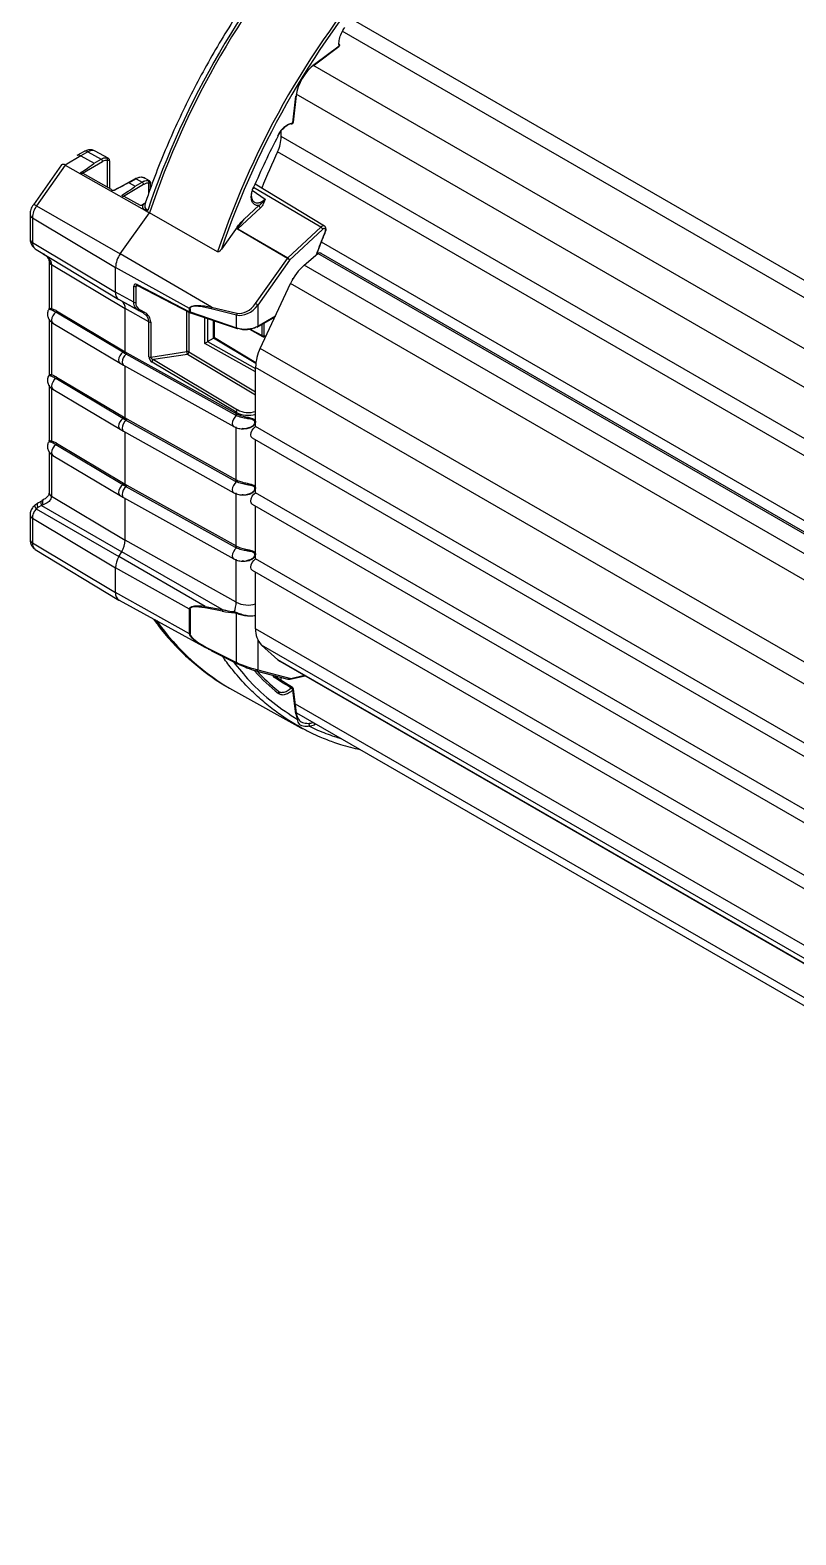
# Model space of a CAD drawing. Extents: x 7 to 135, y 1 to 99.
# Drawn here: x 79.38 to 85.05, y 11.7 to 22.84 of the extents above; entities that cross this region are included whole.
import ezdxf

# ---------------------------------------------------------------- set-up
doc = ezdxf.new("R2010")
doc.units = 0
doc.header["$MEASUREMENT"] = 0
doc.layers.add('OBJECT', color=7, linetype='CONTINUOUS')

msp = doc.modelspace()

# ---------------------------------------------------------------- linework, layer by layer
at = {"layer": 'OBJECT'}
for p, q in [((92.282, 16.842), (81.775, 22.908)), ((92.173, 16.777), (81.691, 22.828)), ((81.486, 22.578), (81.667, 22.713)), ((81.487, 22.584), (81.669, 22.719)), ((91.894, 16.56), (81.475, 22.575)), ((81.327, 22.149), (81.349, 22.345)), ((81.331, 22.153), (81.353, 22.35)), ((91.81, 16.323), (81.351, 22.361)), ((81.24, 22.047), (81.24, 22.094)), ((92.089, 15.784), (81.24, 22.047)), ((79.614, 21.837), (79.406, 21.542)), ((79.642, 21.835), (79.429, 21.533)), ((79.758, 21.904), (79.642, 21.835)), ((79.642, 21.835), (80.265, 21.483)), ((79.781, 21.936), (79.728, 21.906)), ((79.73, 21.907), (79.729, 21.906)), ((79.81, 21.934), (79.758, 21.904)), ((79.758, 21.904), (79.856, 21.849)), ((79.918, 21.861), (79.77, 21.773)), ((79.81, 21.934), (79.907, 21.88)), ((79.856, 21.849), (79.907, 21.88)), ((79.959, 21.887), (79.864, 21.939)), ((79.948, 21.89), (79.959, 21.887)), ((79.954, 21.673), (79.954, 21.87)), ((79.971, 21.664), (79.971, 21.868)), ((92.332, 15.516), (81.213, 21.935)), ((79.985, 21.656), (79.774, 21.773)), ((80.16, 21.735), (80.003, 21.648)), ((80.167, 21.735), (80.114, 21.705)), ((80.167, 21.735), (80.211, 21.71)), ((80.264, 21.719), (80.23, 21.738)), ((80.222, 21.692), (80.074, 21.604)), ((80.114, 21.705), (80.16, 21.68)), ((80.16, 21.68), (80.211, 21.71)), ((80.26, 21.629), (80.26, 21.702)), ((80.273, 21.665), (80.273, 21.706)), ((81.024, 21.649), (81.121, 21.584)), ((81.533, 21.376), (81.035, 21.67)), ((81.56, 21.384), (81.046, 21.695)), ((79.429, 21.533), (80.049, 21.178)), ((80.198, 21.537), (80.078, 21.604)), ((80.205, 21.537), (80.198, 21.537)), ((80.221, 21.547), (80.205, 21.537)), ((80.221, 21.547), (80.236, 21.558)), ((80.229, 21.505), (80.221, 21.509)), ((80.221, 21.509), (80.265, 21.483)), ((80.229, 21.505), (80.265, 21.483)), ((81.087, 21.52), (80.92, 21.365)), ((80.965, 21.435), (81.073, 21.536)), ((79.382, 21.47), (79.382, 21.287)), ((79.399, 21.446), (80.014, 21.078)), ((79.399, 21.446), (79.399, 21.263)), ((80.049, 21.178), (80.265, 21.483)), ((80.769, 21.194), (80.265, 21.483)), ((80.913, 21.377), (80.797, 21.213)), ((80.917, 21.361), (80.92, 21.365)), ((81.286, 21.145), (80.917, 21.361)), ((80.92, 21.365), (81.289, 21.148)), ((81.289, 21.148), (81.533, 21.376)), ((81.546, 21.36), (81.302, 21.132)), ((79.399, 21.263), (80.014, 20.895)), ((79.427, 21.211), (80.039, 20.84)), ((80.724, 20.785), (80.049, 21.178)), ((81.41, 21.095), (81.511, 21.181)), ((92.104, 15.066), (81.511, 21.181)), ((92.127, 15.068), (81.535, 21.182)), ((92.2, 15.11), (81.538, 21.265)), ((79.522, 21.124), (79.522, 20.774)), ((79.539, 21.1), (80.085, 20.773)), ((79.539, 21.1), (79.539, 20.775)), ((80.562, 20.773), (80.014, 21.078)), ((80.014, 20.895), (80.014, 21.078)), ((81.05, 20.81), (81.286, 21.145)), ((81.302, 21.132), (81.066, 20.798)), ((92.003, 14.98), (81.41, 21.095)), ((80.173, 20.952), (80.562, 20.75)), ((80.176, 20.945), (80.566, 20.743)), ((81.085, 20.479), (81.309, 20.959)), ((91.901, 14.844), (81.309, 20.959)), ((81.324, 20.988), (81.329, 20.997)), ((80.149, 20.82), (80.014, 20.895)), ((80.185, 20.76), (80.039, 20.84)), ((80.06, 20.828), (80.039, 20.84)), ((80.149, 20.82), (80.149, 20.941)), ((80.182, 20.942), (80.163, 20.938)), ((80.163, 20.938), (80.163, 20.818)), ((80.067, 20.45), (79.571, 20.746)), ((79.577, 20.757), (80.073, 20.461)), ((80.218, 20.741), (80.06, 20.828)), ((80.26, 20.676), (80.085, 20.773)), ((80.085, 20.454), (80.085, 20.773)), ((80.218, 20.741), (80.185, 20.76)), ((80.196, 20.765), (80.229, 20.746)), ((80.542, 20.455), (80.542, 20.755)), ((80.557, 20.748), (80.557, 20.453)), ((80.562, 20.75), (80.562, 20.773)), ((80.565, 20.772), (80.565, 20.749)), ((80.565, 20.749), (80.91, 20.632)), ((80.568, 20.742), (80.914, 20.625)), ((80.91, 20.726), (80.722, 20.772)), ((80.724, 20.785), (80.912, 20.74)), ((80.91, 20.632), (80.91, 20.726)), ((81.066, 20.798), (81.066, 20.644)), ((79.522, 20.696), (79.522, 20.285)), ((79.539, 20.676), (79.539, 20.285)), ((79.551, 20.666), (80.047, 20.37)), ((80.26, 20.416), (80.26, 20.676)), ((80.274, 20.674), (80.274, 20.414)), ((80.674, 20.516), (80.674, 20.706)), ((80.695, 20.699), (80.695, 20.528)), ((80.74, 20.555), (80.74, 20.684)), ((80.745, 20.557), (80.745, 20.682)), ((81.004, 20.621), (81.101, 20.567)), ((81.011, 20.622), (81.098, 20.574)), ((81.063, 20.637), (81.194, 20.713)), ((81.066, 20.644), (81.197, 20.72)), ((81.098, 20.574), (81.098, 20.658)), ((81.112, 20.666), (81.112, 20.571)), ((81.185, 20.694), (81.185, 20.708)), ((81.05, 20.306), (80.674, 20.516)), ((80.695, 20.529), (80.74, 20.554)), ((80.695, 20.529), (81.05, 20.331)), ((81.052, 20.368), (80.74, 20.554)), ((81.053, 20.373), (80.745, 20.557)), ((81.111, 20.565), (81.126, 20.567)), ((81.112, 20.571), (81.129, 20.574)), ((80.079, 20.442), (80.067, 20.45)), ((80.073, 20.461), (80.085, 20.454)), ((80.092, 20.435), (80.079, 20.442)), ((80.085, 20.454), (80.097, 20.447)), ((80.901, 19.984), (80.092, 20.435)), ((80.097, 20.447), (80.907, 19.996)), ((80.274, 20.414), (80.542, 20.455)), ((80.546, 20.434), (80.295, 20.396)), ((80.295, 20.396), (80.917, 20.025)), ((81.05, 20.133), (80.546, 20.434)), ((80.557, 20.453), (81.05, 20.158)), ((91.677, 14.365), (81.085, 20.479)), ((80.047, 20.37), (80.073, 20.355)), ((80.073, 20.355), (80.889, 19.9)), ((80.085, 19.964), (80.085, 20.348)), ((80.907, 20.006), (80.284, 20.378)), ((81.05, 19.9), (81.05, 20.338)), ((91.641, 14.225), (81.05, 20.338)), ((79.522, 20.206), (79.522, 19.795)), ((79.539, 20.187), (79.539, 19.795)), ((79.551, 20.176), (80.047, 19.88)), ((80.067, 19.96), (79.571, 20.256)), ((79.577, 20.267), (80.073, 19.971)), ((80.079, 19.952), (80.067, 19.96)), ((80.073, 19.971), (80.085, 19.964)), ((80.092, 19.945), (80.079, 19.952)), ((80.085, 19.964), (80.097, 19.957)), ((80.901, 19.494), (80.092, 19.945)), ((80.097, 19.957), (80.907, 19.506)), ((80.907, 19.981), (80.901, 19.984)), ((80.907, 19.996), (80.907, 20.006)), ((80.907, 19.996), (80.913, 19.992)), ((80.047, 19.88), (80.073, 19.865)), ((80.073, 19.865), (80.889, 19.41)), ((80.085, 19.474), (80.085, 19.858)), ((80.907, 19.506), (80.907, 19.899)), ((91.602, 13.808), (81.05, 19.9)), ((80.067, 19.47), (79.571, 19.766)), ((79.577, 19.777), (80.073, 19.481)), ((81.025, 19.816), (91.601, 13.711)), ((81.05, 19.41), (81.05, 19.801)), ((79.522, 19.716), (79.522, 19.408)), ((79.539, 19.697), (79.539, 19.384)), ((79.551, 19.686), (80.047, 19.39)), ((80.907, 19.506), (80.913, 19.503)), ((79.539, 19.384), (80.085, 19.058)), ((80.047, 19.39), (80.073, 19.375)), ((80.079, 19.462), (80.067, 19.47)), ((80.073, 19.481), (80.085, 19.474)), ((80.092, 19.455), (80.079, 19.462)), ((80.085, 19.474), (80.097, 19.467)), ((80.901, 19.004), (80.092, 19.455)), ((80.097, 19.467), (80.907, 19.016)), ((80.907, 19.491), (80.901, 19.494)), ((80.907, 19.016), (80.907, 19.409)), ((91.595, 13.323), (81.05, 19.41)), ((79.427, 19.291), (80.039, 18.938)), ((79.467, 19.317), (79.44, 19.301)), ((79.441, 19.335), (79.468, 19.351)), ((79.479, 19.321), (79.467, 19.317)), ((79.467, 19.317), (80.06, 18.974)), ((80.073, 19.375), (80.889, 18.92)), ((80.085, 19.058), (80.085, 19.368)), ((81.025, 19.326), (91.581, 13.232)), ((81.05, 18.92), (81.05, 19.311)), ((79.382, 19.246), (79.382, 19.063)), ((79.399, 19.222), (80.014, 18.854)), ((79.399, 19.222), (79.399, 19.039)), ((80.907, 18.6), (80.085, 19.058)), ((79.399, 19.039), (80.014, 18.671)), ((79.42, 18.991), (80.038, 18.616)), ((80.039, 18.938), (80.06, 18.974)), ((80.678, 18.569), (80.039, 18.938)), ((80.803, 18.545), (80.06, 18.974)), ((80.907, 19.001), (80.901, 19.004)), ((80.907, 19.016), (80.913, 19.013)), ((80.562, 18.549), (80.014, 18.854)), ((80.014, 18.671), (80.014, 18.854)), ((80.907, 18.6), (80.907, 18.919)), ((81.025, 18.836), (91.589, 12.738)), ((91.587, 12.837), (81.05, 18.92)), ((81.05, 18.403), (81.05, 18.821)), ((80.562, 18.365), (80.014, 18.671)), ((80.04, 18.616), (80.685, 18.261)), ((80.562, 18.365), (80.562, 18.549)), ((80.565, 18.548), (80.565, 18.364)), ((80.678, 18.569), (80.803, 18.545)), ((80.803, 18.534), (80.678, 18.557)), ((80.891, 18.53), (80.912, 18.523)), ((80.91, 18.516), (80.892, 18.521)), ((80.91, 18.153), (80.91, 18.516)), ((91.643, 12.288), (81.05, 18.403)), ((81.066, 18.32), (81.066, 18.1)), ((91.687, 12.167), (81.094, 18.282)), ((81.216, 18.174), (81.094, 18.282)), ((80.722, 18.247), (80.91, 18.153)), ((80.723, 18.241), (80.912, 18.147)), ((91.808, 12.059), (81.216, 18.174)), ((81.23, 18.163), (91.822, 12.049)), ((81.052, 18.092), (81.289, 18.03)), ((81.066, 18.1), (81.311, 18.036)), ((81.203, 18.052), (81.205, 18.042)), ((81.306, 18.031), (81.417, 18.055)), ((81.311, 18.036), (81.411, 18.059)), ((80.824, 17.982), (80.839, 17.973)), ((80.901, 17.938), (81.386, 17.671)), ((81.323, 17.968), (81.2, 18.045)), ((81.24, 18.02), (81.24, 18.043)), ((81.349, 17.773), (81.326, 17.949)), ((81.353, 17.781), (81.33, 17.957)), ((91.928, 11.735), (81.345, 17.844)), ((81.354, 17.78), (91.893, 11.695)), ((81.416, 17.656), (81.387, 17.671)), ((81.497, 17.697), (81.487, 17.693))]:
    msp.add_line(p, q, dxfattribs=at)
at = {"layer": 'OBJECT', "flags": 128}
for points in [[(80.209, 21.746), (80.21, 21.746), (80.212, 21.745)], [(80.003, 21.648), (80.004, 21.649), (80.005, 21.649)], [(81.033, 21.666), (81.035, 21.666), (81.036, 21.666), (81.036, 21.666), (81.037, 21.667), (81.036, 21.667), (81.035, 21.668), (81.035, 21.669)], [(81.565, 21.343), (81.567, 21.349), (81.568, 21.355), (81.567, 21.36), (81.564, 21.364), (81.561, 21.366), (81.556, 21.366), (81.551, 21.364), (81.546, 21.36)], [(81.565, 21.343), (81.567, 21.343), (81.568, 21.343), (81.568, 21.343), (81.568, 21.343)], [(81.508, 21.197), (81.51, 21.197), (81.511, 21.197), (81.512, 21.198), (81.512, 21.198)], [(79.571, 20.746), (79.559, 20.735), (79.55, 20.72), (79.543, 20.704), (79.541, 20.689), (79.543, 20.676), (79.55, 20.667), (79.551, 20.666)], [(80.067, 20.45), (80.055, 20.438), (80.045, 20.424), (80.039, 20.408), (80.037, 20.393), (80.039, 20.38), (80.045, 20.371), (80.047, 20.37)], [(80.092, 20.435), (80.08, 20.424), (80.071, 20.409), (80.065, 20.393), (80.063, 20.378), (80.065, 20.365), (80.071, 20.356), (80.073, 20.355)], [(79.571, 20.256), (79.559, 20.245), (79.55, 20.23), (79.543, 20.214), (79.541, 20.199), (79.543, 20.186), (79.55, 20.177), (79.551, 20.176)], [(80.067, 19.96), (80.055, 19.948), (80.045, 19.934), (80.039, 19.918), (80.037, 19.903), (80.039, 19.89), (80.045, 19.881), (80.047, 19.88)], [(80.092, 19.945), (80.08, 19.934), (80.071, 19.919), (80.065, 19.903), (80.063, 19.888), (80.065, 19.875), (80.071, 19.866), (80.073, 19.865)], [(80.907, 19.981), (80.896, 19.969), (80.887, 19.954), (80.88, 19.938), (80.878, 19.923), (80.88, 19.91), (80.887, 19.901), (80.889, 19.9)], [(81.025, 19.816), (81.025, 19.816), (81.018, 19.825), (81.015, 19.839), (81.018, 19.856), (81.025, 19.873), (81.037, 19.889), (81.05, 19.9)], [(79.571, 19.766), (79.559, 19.755), (79.55, 19.74), (79.543, 19.724), (79.541, 19.709), (79.543, 19.696), (79.55, 19.687), (79.551, 19.686)], [(80.067, 19.47), (80.055, 19.458), (80.045, 19.444), (80.039, 19.428), (80.037, 19.413), (80.039, 19.4), (80.045, 19.391), (80.047, 19.39)], [(80.092, 19.455), (80.08, 19.444), (80.071, 19.429), (80.065, 19.413), (80.063, 19.398), (80.065, 19.385), (80.071, 19.376), (80.073, 19.375)], [(80.907, 19.491), (80.896, 19.479), (80.887, 19.464), (80.88, 19.448), (80.878, 19.433), (80.88, 19.42), (80.887, 19.412), (80.889, 19.41)], [(81.025, 19.326), (81.025, 19.326), (81.018, 19.335), (81.015, 19.349), (81.018, 19.366), (81.025, 19.384), (81.037, 19.399), (81.05, 19.41)], [(79.427, 19.291), (79.423, 19.298), (79.42, 19.303), (79.418, 19.308), (79.417, 19.312), (79.417, 19.316), (79.418, 19.318), (79.419, 19.32), (79.421, 19.32)], [(79.44, 19.301), (79.438, 19.307), (79.437, 19.313), (79.436, 19.319), (79.436, 19.323), (79.436, 19.328), (79.437, 19.331), (79.439, 19.334), (79.441, 19.335)], [(79.467, 19.317), (79.465, 19.323), (79.464, 19.329), (79.463, 19.334), (79.463, 19.339), (79.463, 19.343), (79.464, 19.346), (79.466, 19.349), (79.468, 19.351)], [(79.479, 19.321), (79.477, 19.328), (79.476, 19.334), (79.475, 19.34), (79.475, 19.345), (79.476, 19.35), (79.477, 19.354), (79.479, 19.357), (79.482, 19.359)], [(80.907, 19.001), (80.896, 18.989), (80.887, 18.974), (80.88, 18.958), (80.878, 18.943), (80.88, 18.93), (80.887, 18.922), (80.889, 18.92)], [(81.025, 18.836), (81.025, 18.836), (81.018, 18.845), (81.015, 18.859), (81.018, 18.876), (81.025, 18.894), (81.037, 18.909), (81.05, 18.92)], [(80.722, 18.247), (80.722, 18.246), (80.722, 18.245), (80.722, 18.244), (80.722, 18.243), (80.723, 18.242), (80.723, 18.242), (80.723, 18.241)], [(80.91, 18.153), (80.91, 18.152), (80.91, 18.151), (80.91, 18.15), (80.91, 18.149), (80.911, 18.148), (80.911, 18.147), (80.912, 18.147)], [(80.912, 18.147), (80.912, 18.147), (80.912, 18.147)], [(81.045, 18.089), (81.047, 18.091), (81.048, 18.094)], [(81.052, 18.092), (81.052, 18.092), (81.05, 18.093)], [(81.2, 18.045), (81.2, 18.045), (81.198, 18.046), (81.196, 18.046), (81.194, 18.045), (81.191, 18.044), (81.189, 18.042)], [(81.323, 17.968), (81.323, 17.968), (81.321, 17.969), (81.319, 17.969), (81.317, 17.968), (81.315, 17.967), (81.312, 17.965)]]:
    msp.add_lwpolyline(points, dxfattribs=at)
at = {"layer": 'OBJECT'}
for centre, radius, start, end in [((86.251, 19.483), 6.329, 138.1546, 161.41), ((86.267, 19.474), 6.329, 138.3137, 161.491), ((86.752, 19.194), 6.308, 138.2802, 161.5198), ((86.751, 19.194), 6.287, 138.2916, 161.2734), ((81.665, 22.725), 0.00799, 10.3392, 61.69), ((81.664, 22.726), 0.00911, 302.2133, 3.4679), ((81.658, 22.725), 0.015, 0, 8.2009), ((81.658, 22.725), 0.015, 306.4859, 0), ((81.663, 22.717), 0.00605, 313.4328, 14.8227), ((81.712, 22.295), 0.366, 127.8659, 172.1342), ((81.481, 22.583), 0.00604, 313.4289, 14.834), ((81.348, 22.351), 0.00604, 285.1566, 346.5864), ((81.317, 22.149), 0.00898, 240.7501, 277.2708), ((81.316, 22.155), 0.015, 277.8081, 353.5124), ((81.316, 22.151), 0.011, 281.8352, 349.2836), ((81.325, 22.155), 0.00604, 285.1582, 346.5854), ((86.671, 19.234), 6.14, 152.6732, 156.6617), ((80.967, 22.054), 0.273, 334.0776, 358.5325), ((79.793, 21.909), 0.0297, 55.3949, 114.6399), ((79.842, 21.888), 0.0554, 66.7283, 125.5269), ((79.895, 21.86), 0.0226, 2.6689, 59.0492), ((79.939, 21.877), 0.0158, 334.6453, 55.3874), ((86.805, 19.335), 6.167, 155.0635, 157.7944), ((79.743, 21.769), 0.0239, 9.4115, 39.9197), ((80.162, 21.729), 0.00724, 54.3487, 113.6704), ((80.047, 21.6), 0.0239, 9.4151, 39.9134), ((80.199, 21.691), 0.0227, 2.6755, 59.0427), ((80.246, 21.709), 0.0158, 334.9107, 55.4149), ((79.556, 21.44), 0.157, 143.6503, 177.5999), ((79.406, 21.507), 0.0348, 48.0158, 90.0488), ((81.104, 21.549), 0.0331, 201.9708, 238.8258), ((79.411, 21.473), 0.0297, 185.3052, 244.6175), ((79.411, 21.29), 0.0297, 185.3582, 244.6141), ((87.247, 19.048), 6.128, 158.0099, 159.4755), ((81.552, 21.362), 0.0235, 68.7694, 142.8576), ((81.516, 21.348), 0.0331, 21.97, 58.8275), ((80.195, 21.071), 0.181, 143.6509, 177.5993), ((81.524, 21.162), 0.0231, 62.7802, 125.0156), ((79.552, 21.126), 0.0297, 185.1517, 244.63), ((81.306, 21.131), 0.0242, 133.4755, 144.7362), ((81.239, 21.064), 0.0934, 47.1281, 59.8667), ((81.272, 21.12), 0.0331, 21.97, 58.8275), ((81.678, 20.79), 0.406, 131.1643, 155.341), ((80.181, 20.951), 0.00771, 175.519, 237.3124), ((80.074, 20.889), 0.0604, 174.3807, 234.3011), ((80.159, 20.961), 0.0232, 243.349, 280.2712), ((79.526, 20.772), 0.0129, 322.0503, 13.2566), ((79.562, 20.758), 0.0154, 307.5145, 356.9809), ((80.025, 20.779), 0.0604, 354.3794, 54.3025), ((80.159, 20.841), 0.0232, 243.349, 280.2712), ((80.187, 20.77), 0.0105, 256.2726, 328.9649), ((80.22, 20.752), 0.0105, 256.2913, 328.9613), ((80.57, 20.787), 0.0166, 241.0518, 249.7877), ((80.57, 20.765), 0.0166, 241.0518, 249.7877), ((80.57, 20.75), 0.00771, 175.5341, 237.2896), ((80.572, 20.748), 0.00702, 172.3893, 238.6875), ((80.573, 20.756), 0.015, 242.6228, 251.3007), ((80.749, 20.775), 0.027, 156.622, 185.9226), ((80.937, 20.729), 0.027, 156.6076, 185.922), ((81.003, 20.73), 0.0934, 47.1281, 59.8667), ((80.27, 20.696), 0.0232, 243.3466, 280.2735), ((80.917, 20.631), 0.00702, 172.3934, 238.6995), ((80.915, 20.63), 0.00533, 257.8724, 319.5611), ((81.06, 20.644), 0.00731, 236.4227, 294.9777), ((81.059, 20.643), 0.0074, 305.0329, 6.2674), ((81.109, 20.594), 0.0232, 243.3243, 279.6955), ((81.105, 20.573), 0.00713, 172.418, 236.3669), ((81.109, 20.58), 0.015, 240.8612, 278.793), ((81.105, 20.57), 0.0076, 320.2348, 12.1223), ((80.057, 20.462), 0.0154, 307.4885, 357.0092), ((80.082, 20.447), 0.0159, 309.3917, 357.2174), ((80.27, 20.437), 0.0232, 243.3466, 280.2735), ((80.308, 20.376), 0.0242, 123.4053, 175.4299), ((80.546, 20.432), 0.0232, 63.3546, 100.2655), ((80.594, 20.454), 0.0524, 179.0797, 201.8747), ((80.532, 20.455), 0.0242, 303.3998, 355.4251), ((81.392, 20.33), 0.342, 153.9816, 178.5235), ((79.526, 20.282), 0.0129, 322.0504, 13.2565), ((79.562, 20.268), 0.0154, 307.5154, 356.9805), ((80.057, 19.972), 0.0154, 307.4894, 357.0087), ((80.082, 19.958), 0.0159, 309.3926, 357.2169), ((80.891, 19.996), 0.0159, 309.4205, 357.1886), ((80.931, 20.004), 0.0242, 123.417, 175.4183), ((80.896, 19.993), 0.0169, 313.0809, 358.2348), ((79.526, 19.792), 0.0129, 322.0505, 13.2564), ((79.562, 19.778), 0.0154, 307.5151, 356.9808), ((80.891, 19.506), 0.0159, 309.4214, 357.1881), ((80.896, 19.503), 0.0169, 313.0807, 358.2351), ((79.552, 19.411), 0.0297, 185.3582, 244.6141), ((80.057, 19.482), 0.0154, 307.4891, 357.009), ((80.082, 19.468), 0.0159, 309.3923, 357.2172), ((79.411, 19.249), 0.0297, 185.5654, 244.5928), ((79.411, 19.066), 0.0297, 185.3582, 244.6141), ((79.912, 19.064), 0.173, 328.856, 358.0436), ((79.449, 19.033), 0.0512, 173.4044, 234.3396), ((80.187, 18.848), 0.173, 148.8567, 178.0429), ((80.891, 19.017), 0.0159, 309.4211, 357.1884), ((80.896, 19.013), 0.0169, 313.0809, 358.2349), ((80.075, 18.665), 0.0613, 174.9702, 234.6683), ((80.57, 18.563), 0.0166, 241.0518, 249.7877), ((80.703, 18.561), 0.0256, 162.9664, 189.0351), ((80.828, 18.538), 0.0255, 162.9335, 189.047), ((80.721, 18.604), 0.186, 336.4371, 358.7524), ((80.915, 18.527), 0.0234, 173.7252, 194.8711), ((80.994, 18.774), 0.195, 243.3612, 286.7932), ((80.938, 18.514), 0.0278, 160.8604, 175.5416), ((81.808, 19.545), 1.85, 215.476, 228.3546), ((81.762, 19.483), 1.769, 215.164, 240.8659), ((81.209, 18.392), 0.159, 176.0047, 223.8708), ((80.57, 18.38), 0.0166, 241.0518, 249.7877), ((81.701, 19.429), 1.692, 228.4455, 238.7593), ((81.272, 18.236), 0.0843, 228.2817, 239.9773), ((82.313, 19.255), 1.723, 222.6055, 230.5903), ((81.054, 18.105), 0.0128, 259.732, 340.6987), ((82.305, 19.267), 1.714, 223.3391, 230.5947), ((81.304, 18.037), 0.00689, 286.142, 352.1719), ((81.295, 17.936), 0.0338, 22.8973, 58.6748), ((81.315, 17.955), 0.015, 7.4578, 57.7422), ((81.322, 17.957), 0.00876, 300.7527, 3.5158), ((81.345, 17.78), 0.00877, 300.7631, 3.5053), ((81.486, 17.789), 0.138, 186.7884, 204.8915), ((81.428, 17.83), 0.128, 276.1387, 291.177), ((81.432, 17.821), 0.139, 276.2313, 293.1285), ((81.467, 17.695), 0.0205, 354.9044, 24.9978)]:
    msp.add_arc(centre, radius, start, end, dxfattribs=at)
for centre, major_axis, ratio, start_param, end_param in [((79.657, 21.794), (-0.0415, 0.0449), 0.368876, 5.429635, 6.361602), ((79.15, 21.415), (0.706, 0.434), 0.012773, 5.751034, 6.290347), ((79.918, 21.782), (0.0472, 0.0847), 0.567218, 0.211436, 0.776585), ((79.383, 21.285), (0.731, 0.42), 0.01234, 0.007409, 0.546637), ((79.454, 21.246), (0.706, 0.434), 0.012773, 5.75114, 6.290347), ((80.222, 21.607), (0.0509, 0.0912), 0.567218, 0.217741, 0.776585), ((80.976, 21.43), (0.0567, 0.065), 0.141363, 1.61543, 2.666473), ((80.97, 21.436), (0.054, 0.0746), 0.268002, 2.651163, 2.665114), ((80.174, 20.927), (-0.0201, 0.0255), 0.579269, 5.37821, 6.918478), ((80.184, 20.933), (0.0204, -0.0075), 0.544374, 2.394348, 3.327924), ((80.274, 20.836), (0.108, 0.037), 0.70263, 2.90291, 3.695174), ((80.123, 20.648), (0.147, 0.051), 0.70263, 6.044503, 6.836767), ((80.901, 20.647), (0.336, -0.13), 0.179334, 2.201376, 3.210669), ((80.978, 20.851), (0.101, 0.107), 0.69309, 3.504724, 4.862067), ((80.972, 20.857), (0.084, 0.106), 0.668614, 3.44364, 4.800982), ((80.978, 20.692), (0.125, 0.003), 0.559288, 4.126002, 5.483345), ((80.978, 20.68), (0.11, 0.003), 0.556797, 4.124171, 5.481513), ((80.684, 20.522), (0.015, 0.0088), 0.007487, 3.940046, 5.493389), ((80.695, 20.516), (0.0075, 0.013), 0.577382, 0.785469, 0.802923), ((80.73, 20.548), (0.015, 0.0085), 0.007628, 0.004327, 0.781071), ((80.74, 20.542), (0.0075, 0.013), 0.577382, 0.768016, 0.785469), ((80.285, 20.402), (-0.0201, 0.0259), 0.568566, 0.631322, 2.171589), ((80.295, 20.408), (0.0203, -0.0084), 0.522599, 3.365455, 4.905722), ((80.994, 20.058), (0.125, -0.003), 0.594741, 3.960775, 5.200448), ((80.994, 20.07), (0.11, -0.003), 0.597073, 3.963156, 5.269811), ((79.47, 19.214), (0.016, 0.132), 0.703403, 0.484039, 0.714608), ((79.439, 19.231), (0.0417, 0.0739), 0.57008, 0.767154, 0.997724), ((79.465, 19.349), (0.192, 0.111), 0.00007, 4.724692, 4.798159), ((80.901, 18.422), (0.336, -0.13), 0.179334, 2.366578, 3.210669), ((80.419, 18.764), (0.576, -0.222), 0.179334, 5.508171, 5.741203), ((80.901, 18.239), (0.336, -0.13), 0.179334, 3.210669, 4.219961), ((80.978, 18.15), (0.125, -0.046), 0.174048, 4.204913, 5.562256), ((80.972, 18.136), (0.11, -0.046), 0.124356, 4.191948, 5.54929), ((81.301, 18.043), (0.0173, 0.0085), 0.556216, 3.513883, 5.067226)]:
    msp.add_ellipse(centre, major_axis=major_axis, ratio=ratio, start_param=start_param, end_param=end_param, dxfattribs=at)
for points, knots in [([(81.505, 23.721), (81.487, 23.702), (81.424, 23.631), (81.316, 23.504), (81.185, 23.338), (81.059, 23.167), (80.938, 22.989), (80.822, 22.808), (80.713, 22.622), (80.609, 22.432), (80.513, 22.24), (80.423, 22.045), (80.341, 21.849), (80.278, 21.683), (80.244, 21.583), (80.232, 21.548)], [0, 0, 0, 0, 0.0317307, 0.1157419, 0.1997423, 0.2837277, 0.3677018, 0.4516684, 0.5356313, 0.6195946, 0.7035613, 0.7875348, 0.8715194, 0.9555189, 1, 1, 1, 1]), ([(81.669, 22.719), (81.668, 22.722), (81.666, 22.737), (81.669, 22.768), (81.684, 22.813), (81.701, 22.84), (81.71, 22.854)], [0, 0, 0, 0, 0.080075, 0.381781, 0.683578, 1, 1, 1, 1]), ([(81.313, 22.141), (81.307, 22.14), (81.292, 22.137), (81.266, 22.121), (81.236, 22.093), (81.221, 22.068), (81.214, 22.055), (81.214, 22.055)], [0, 0, 0, 0, 0.164378, 0.438429, 0.712567, 0.999984, 1, 1, 1, 1]), ([(81.216, 22.052), (81.225, 22.067), (81.241, 22.095), (81.274, 22.126), (81.304, 22.144), (81.32, 22.148), (81.327, 22.149)], [0, 0, 0, 0, 0.287424, 0.561564, 0.835623, 1, 1, 1, 1]), ([(79.864, 21.938), (79.856, 21.942), (79.841, 21.95), (79.813, 21.949), (79.793, 21.943), (79.783, 21.937), (79.781, 21.936)], [0, 0, 0, 0, 0.282997, 0.598866, 0.912446, 1, 1, 1, 1]), ([(81.216, 22.052), (81.217, 22.052), (81.219, 22.051), (81.219, 22.052), (81.218, 22.053), (81.215, 22.054), (81.214, 22.055)], [0, 0, 0, 0, 0.249987, 0.499979, 0.74998, 1, 1, 1, 1]), ([(79.758, 21.904), (79.753, 21.906), (79.742, 21.911), (79.733, 21.908), (79.729, 21.906)], [0, 0, 0, 0, 0.500936, 1, 1, 1, 1]), ([(79.907, 21.88), (79.914, 21.883), (79.929, 21.891), (79.942, 21.89), (79.948, 21.89)], [0, 0, 0, 0, 0.480227, 1, 1, 1, 1]), ([(79.97, 21.868), (79.97, 21.869), (79.969, 21.871), (79.959, 21.871), (79.954, 21.87)], [0, 0, 0, 0, 0.511775, 1, 1, 1, 1]), ([(79.97, 21.868), (79.97, 21.869), (79.971, 21.874), (79.966, 21.883), (79.961, 21.886), (79.958, 21.887)], [0, 0, 0, 0, 0.157645, 0.640133, 1, 1, 1, 1]), ([(79.774, 21.773), (79.773, 21.773), (79.77, 21.773), (79.766, 21.773), (79.762, 21.774), (79.76, 21.776), (79.758, 21.778), (79.758, 21.781), (79.759, 21.783), (79.76, 21.784), (79.761, 21.785)], [0, 0, 0, 0, 0.127104, 0.254165, 0.381205, 0.508229, 0.635177, 0.762152, 0.889216, 1, 1, 1, 1]), ([(79.774, 21.773), (79.773, 21.773), (79.772, 21.773), (79.769, 21.773), (79.766, 21.773), (79.765, 21.774), (79.763, 21.774), (79.763, 21.774), (79.763, 21.774)], [0, 0, 0, 0, 0.178359, 0.358044, 0.543649, 0.700855, 0.847253, 1, 1, 1, 1]), ([(80.212, 21.745), (80.206, 21.746), (80.192, 21.746), (80.176, 21.739), (80.167, 21.735)], [0, 0, 0, 0, 0.4536274, 1, 1, 1, 1]), ([(80.233, 21.736), (80.233, 21.736), (80.228, 21.74), (80.22, 21.744), (80.212, 21.745), (80.209, 21.746)], [0, 0, 0, 0, 0.007591, 0.672654, 1, 1, 1, 1]), ([(80.23, 21.738), (80.228, 21.739), (80.221, 21.743), (80.216, 21.744), (80.212, 21.745)], [0, 0, 0, 0, 0.393214, 1, 1, 1, 1]), ([(80.005, 21.649), (80.004, 21.648), (80.002, 21.647), (79.998, 21.647), (79.993, 21.647), (79.99, 21.648), (79.987, 21.649), (79.985, 21.652), (79.984, 21.654), (79.985, 21.655), (79.985, 21.656)], [0, 0, 0, 0, 0.127205, 0.254389, 0.381573, 0.508646, 0.635618, 0.762539, 0.889522, 1, 1, 1, 1]), ([(79.996, 21.647), (79.996, 21.647), (79.995, 21.647), (79.993, 21.647), (79.991, 21.648), (79.99, 21.648), (79.99, 21.648), (79.99, 21.648)], [0, 0, 0, 0, 0.100794, 0.36133, 0.581864, 0.787471, 1, 1, 1, 1]), ([(80.003, 21.648), (80.003, 21.648), (80.002, 21.648), (80, 21.647), (79.998, 21.647), (79.997, 21.647), (79.996, 21.647)], [0, 0, 0, 0, 0.2746497, 0.5331828, 0.8158971, 1, 1, 1, 1]), ([(80.078, 21.604), (80.077, 21.604), (80.074, 21.603), (80.07, 21.604), (80.067, 21.605), (80.064, 21.607), (80.062, 21.609), (80.062, 21.611), (80.063, 21.613), (80.065, 21.615), (80.065, 21.615)], [0, 0, 0, 0, 0.127098, 0.254207, 0.381227, 0.508229, 0.635163, 0.762171, 0.88923, 1, 1, 1, 1]), ([(80.211, 21.71), (80.218, 21.714), (80.233, 21.722), (80.247, 21.722), (80.255, 21.722)], [0, 0, 0, 0, 0.454597, 1, 1, 1, 1]), ([(80.255, 21.722), (80.258, 21.721), (80.263, 21.72), (80.264, 21.72), (80.264, 21.719)], [0, 0, 0, 0, 0.657924, 1, 1, 1, 1]), ([(80.273, 21.706), (80.272, 21.705), (80.271, 21.703), (80.264, 21.702), (80.26, 21.702)], [0, 0, 0, 0, 0.462876, 1, 1, 1, 1]), ([(80.273, 21.706), (80.273, 21.707), (80.273, 21.709), (80.271, 21.713), (80.269, 21.716), (80.267, 21.718), (80.265, 21.719), (80.264, 21.719), (80.264, 21.72)], [0, 0, 0, 0, 0.172807, 0.409555, 0.613849, 0.794907, 0.95945, 1, 1, 1, 1]), ([(81.073, 21.536), (81.068, 21.536), (81.054, 21.536), (81.035, 21.547), (81.021, 21.57), (81.017, 21.603), (81.022, 21.637), (81.03, 21.658), (81.033, 21.666)], [0, 0, 0, 0, 0.114506, 0.306013, 0.497359, 0.688704, 0.880204, 1, 1, 1, 1]), ([(81.032, 21.67), (81.029, 21.663), (81.022, 21.645), (81.017, 21.615), (81.021, 21.586), (81.033, 21.565), (81.053, 21.555), (81.077, 21.556), (81.101, 21.567), (81.115, 21.579), (81.121, 21.584)], [0, 0, 0, 0, 0.085883, 0.223162, 0.360311, 0.497451, 0.634704, 0.772145, 0.909763, 1, 1, 1, 1]), ([(79.406, 21.542), (79.402, 21.536), (79.391, 21.52), (79.383, 21.495), (79.382, 21.477), (79.382, 21.47)], [0, 0, 0, 0, 0.272913, 0.756691, 1, 1, 1, 1]), ([(80.078, 21.604), (80.077, 21.604), (80.076, 21.604), (80.073, 21.603), (80.07, 21.604), (80.069, 21.604), (80.067, 21.605), (80.067, 21.605), (80.067, 21.605)], [0, 0, 0, 0, 0.178312, 0.358115, 0.543607, 0.700822, 0.847214, 1, 1, 1, 1]), ([(80.221, 21.509), (80.219, 21.513), (80.213, 21.526), (80.218, 21.539), (80.221, 21.547)], [0, 0, 0, 0, 0.3655701, 1, 1, 1, 1]), ([(80.253, 21.501), (80.253, 21.501), (80.245, 21.501), (80.237, 21.503), (80.229, 21.505)], [0, 0, 0, 0, 0.012026, 1, 1, 1, 1]), ([(80.233, 21.548), (80.231, 21.542), (80.228, 21.531), (80.235, 21.515), (80.244, 21.506), (80.251, 21.501), (80.252, 21.501), (80.253, 21.501)], [0, 0, 0, 0, 0.317429, 0.641799, 0.958437, 0.963989, 1, 1, 1, 1]), ([(81.073, 21.536), (81.079, 21.54), (81.092, 21.548), (81.105, 21.563), (81.115, 21.576), (81.12, 21.582), (81.121, 21.584), (81.121, 21.584), (81.121, 21.584)], [0, 0, 0, 0, 0.300871, 0.670718, 0.920601, 0.988017, 0.994988, 1, 1, 1, 1]), ([(81.121, 21.584), (81.121, 21.584), (81.121, 21.582), (81.118, 21.576), (81.113, 21.561), (81.105, 21.541), (81.093, 21.527), (81.087, 21.52)], [0, 0, 0, 0, 0.00448, 0.073973, 0.309064, 0.673439, 1, 1, 1, 1]), ([(80.913, 21.377), (80.917, 21.382), (80.933, 21.402), (80.951, 21.42), (80.965, 21.435), (80.965, 21.435)], [0, 0, 0, 0, 0.222283, 0.991881, 1, 1, 1, 1]), ([(79.383, 21.287), (79.383, 21.283), (79.382, 21.268), (79.392, 21.245), (79.408, 21.223), (79.422, 21.215), (79.427, 21.212)], [0, 0, 0, 0, 0.136614, 0.479875, 0.79527, 1, 1, 1, 1]), ([(80.917, 21.361), (80.916, 21.361), (80.915, 21.362), (80.914, 21.365), (80.912, 21.369), (80.913, 21.374), (80.913, 21.376)], [0, 0, 0, 0, 0.134621, 0.268862, 0.529225, 1, 1, 1, 1]), ([(80.913, 21.376), (80.915, 21.376), (80.917, 21.376), (80.92, 21.376), (80.922, 21.376)], [0, 0, 0, 0, 0.499941, 1, 1, 1, 1]), ([(80.922, 21.376), (80.921, 21.374), (80.92, 21.371), (80.919, 21.368), (80.919, 21.366), (80.919, 21.365), (80.92, 21.365), (80.92, 21.365)], [0, 0, 0, 0, 0.398773, 0.696287, 0.853681, 0.93006, 1, 1, 1, 1]), ([(81.512, 21.198), (81.525, 21.232), (81.543, 21.281), (81.563, 21.33), (81.568, 21.343)], [0, 0, 0, 0, 0.712022, 1, 1, 1, 1]), ([(81.568, 21.343), (81.57, 21.347), (81.572, 21.355), (81.572, 21.367), (81.568, 21.376), (81.563, 21.382), (81.56, 21.383), (81.56, 21.384)], [0, 0, 0, 0, 0.23855, 0.527544, 0.763771, 0.977792, 1, 1, 1, 1]), ([(79.399, 21.263), (79.399, 21.256), (79.401, 21.241), (79.411, 21.223), (79.421, 21.215), (79.427, 21.211)], [0, 0, 0, 0, 0.332128, 0.672453, 1, 1, 1, 1]), ([(79.478, 21.18), (79.481, 21.179), (79.492, 21.171), (79.508, 21.156), (79.521, 21.136), (79.521, 21.128), (79.522, 21.124)], [0, 0, 0, 0, 0.09367, 0.419508, 0.735531, 1, 1, 1, 1]), ([(79.479, 21.18), (79.492, 21.17), (79.515, 21.154), (79.536, 21.124), (79.538, 21.107), (79.539, 21.1)], [0, 0, 0, 0, 0.438184, 0.768764, 1, 1, 1, 1]), ([(80.797, 21.213), (80.793, 21.207), (80.788, 21.201), (80.78, 21.195), (80.775, 21.193), (80.772, 21.193), (80.77, 21.193), (80.769, 21.194), (80.769, 21.194)], [0, 0, 0, 0, 0.539136, 0.681542, 0.824744, 0.906879, 0.989809, 1, 1, 1, 1]), ([(81.503, 21.174), (81.503, 21.176), (81.503, 21.183), (81.506, 21.191), (81.508, 21.197)], [0, 0, 0, 0, 0.261298, 1, 1, 1, 1]), ([(81.507, 21.177), (81.507, 21.181), (81.508, 21.188), (81.511, 21.195), (81.513, 21.199)], [0, 0, 0, 0, 0.548285, 1, 1, 1, 1]), ([(80.172, 20.946), (80.172, 20.946), (80.172, 20.946), (80.173, 20.946), (80.176, 20.945), (80.176, 20.945)], [0, 0, 0, 0, 0.136542, 0.66894, 1, 1, 1, 1]), ([(79.521, 20.769), (79.52, 20.767), (79.513, 20.758), (79.509, 20.735), (79.513, 20.707), (79.528, 20.683), (79.543, 20.672), (79.551, 20.666)], [0, 0, 0, 0, 0.069035, 0.297729, 0.540052, 0.759852, 1, 1, 1, 1]), ([(79.536, 20.764), (79.532, 20.765), (79.524, 20.768), (79.52, 20.77), (79.521, 20.77), (79.521, 20.769)], [0, 0, 0, 0, 0.398033, 0.772005, 1, 1, 1, 1]), ([(79.522, 20.774), (79.522, 20.775), (79.522, 20.777), (79.526, 20.776), (79.535, 20.775), (79.539, 20.775)], [0, 0, 0, 0, 0.17447, 0.579379, 1, 1, 1, 1]), ([(79.571, 20.746), (79.567, 20.748), (79.555, 20.756), (79.544, 20.761), (79.536, 20.764)], [0, 0, 0, 0, 0.318593, 1, 1, 1, 1]), ([(79.539, 20.775), (79.548, 20.772), (79.56, 20.767), (79.573, 20.76), (79.577, 20.757)], [0, 0, 0, 0, 0.6904, 1, 1, 1, 1]), ([(80.185, 20.76), (80.178, 20.765), (80.163, 20.775), (80.151, 20.796), (80.149, 20.813), (80.149, 20.82)], [0, 0, 0, 0, 0.324412, 0.721532, 1, 1, 1, 1]), ([(80.26, 20.676), (80.259, 20.684), (80.257, 20.702), (80.242, 20.725), (80.225, 20.736), (80.218, 20.741)], [0, 0, 0, 0, 0.301734, 0.677551, 1, 1, 1, 1]), ([(80.562, 20.773), (80.562, 20.775), (80.563, 20.78), (80.568, 20.787), (80.586, 20.796), (80.639, 20.8), (80.689, 20.791), (80.724, 20.785)], [0, 0, 0, 0, 0.0352029, 0.0850987, 0.1703558, 0.4232658, 1, 1, 1, 1]), ([(80.085, 20.454), (80.085, 20.453), (80.085, 20.451), (80.083, 20.448), (80.082, 20.445), (80.08, 20.443), (80.079, 20.442), (80.079, 20.442)], [0, 0, 0, 0, 0.240728, 0.481455, 0.722207, 0.952199, 1, 1, 1, 1]), ([(79.521, 20.28), (79.52, 20.277), (79.513, 20.268), (79.509, 20.245), (79.513, 20.217), (79.528, 20.193), (79.543, 20.182), (79.551, 20.176)], [0, 0, 0, 0, 0.069035, 0.297729, 0.540053, 0.759852, 1, 1, 1, 1]), ([(79.536, 20.274), (79.532, 20.275), (79.524, 20.278), (79.52, 20.281), (79.521, 20.28), (79.521, 20.279)], [0, 0, 0, 0, 0.398034, 0.772005, 1, 1, 1, 1]), ([(79.522, 20.285), (79.522, 20.285), (79.522, 20.287), (79.526, 20.286), (79.535, 20.285), (79.539, 20.285)], [0, 0, 0, 0, 0.17447, 0.579379, 1, 1, 1, 1]), ([(79.539, 20.285), (79.548, 20.282), (79.56, 20.277), (79.573, 20.27), (79.577, 20.267)], [0, 0, 0, 0, 0.6904, 1, 1, 1, 1]), ([(79.571, 20.256), (79.567, 20.258), (79.555, 20.266), (79.544, 20.271), (79.536, 20.274)], [0, 0, 0, 0, 0.318593, 1, 1, 1, 1]), ([(80.085, 19.964), (80.085, 19.963), (80.085, 19.961), (80.083, 19.958), (80.082, 19.955), (80.08, 19.953), (80.079, 19.952), (80.079, 19.952)], [0, 0, 0, 0, 0.240732, 0.481453, 0.722207, 0.952198, 1, 1, 1, 1]), ([(80.988, 19.889), (80.989, 19.889), (81.001, 19.89), (81.018, 19.897), (81.035, 19.91), (81.043, 19.921), (81.046, 19.929), (81.045, 19.934), (81.044, 19.939), (81.041, 19.944), (81.032, 19.95), (81.013, 19.956), (80.983, 19.96), (80.943, 19.966), (80.92, 19.976), (80.907, 19.981)], [0, 0, 0, 0, 0.015696, 0.138932, 0.221114, 0.272145, 0.306183, 0.337635, 0.345318, 0.384524, 0.437941, 0.522307, 0.651211, 0.822826, 1, 1, 1, 1]), ([(80.913, 19.992), (80.924, 19.988), (80.947, 19.979), (80.986, 19.971), (81.016, 19.964), (81.035, 19.957), (81.045, 19.949), (81.049, 19.94), (81.05, 19.931), (81.046, 19.921), (81.038, 19.909), (81.021, 19.894), (80.994, 19.884), (80.969, 19.881), (80.955, 19.884), (80.951, 19.885)], [0, 0, 0, 0, 0.139398, 0.278768, 0.388047, 0.462746, 0.512284, 0.550229, 0.588867, 0.622123, 0.670077, 0.743553, 0.848782, 0.955691, 1, 1, 1, 1]), ([(80.889, 19.9), (80.895, 19.897), (80.912, 19.889), (80.943, 19.883), (80.978, 19.884), (80.998, 19.891), (81.007, 19.895)], [0, 0, 0, 0, 0.1769, 0.466436, 0.761791, 1, 1, 1, 1]), ([(79.521, 19.79), (79.52, 19.787), (79.513, 19.778), (79.509, 19.755), (79.513, 19.727), (79.528, 19.703), (79.543, 19.692), (79.551, 19.686)], [0, 0, 0, 0, 0.069035, 0.297729, 0.540053, 0.759852, 1, 1, 1, 1]), ([(79.536, 19.784), (79.532, 19.785), (79.524, 19.788), (79.52, 19.791), (79.521, 19.79), (79.521, 19.79)], [0, 0, 0, 0, 0.398034, 0.772005, 1, 1, 1, 1]), ([(79.522, 19.795), (79.522, 19.795), (79.522, 19.797), (79.526, 19.796), (79.535, 19.795), (79.539, 19.795)], [0, 0, 0, 0, 0.17447, 0.579379, 1, 1, 1, 1]), ([(79.571, 19.766), (79.567, 19.768), (79.555, 19.776), (79.544, 19.781), (79.536, 19.784)], [0, 0, 0, 0, 0.318593, 1, 1, 1, 1]), ([(79.539, 19.795), (79.548, 19.792), (79.56, 19.788), (79.573, 19.78), (79.577, 19.777)], [0, 0, 0, 0, 0.6904, 1, 1, 1, 1]), ([(80.913, 19.503), (80.924, 19.498), (80.947, 19.489), (80.986, 19.481), (81.016, 19.474), (81.035, 19.467), (81.045, 19.459), (81.049, 19.45), (81.05, 19.441), (81.046, 19.431), (81.038, 19.419), (81.021, 19.404), (80.994, 19.394), (80.969, 19.391), (80.955, 19.394), (80.951, 19.395)], [0, 0, 0, 0, 0.1393983, 0.2787683, 0.3880471, 0.4627466, 0.512284, 0.5502287, 0.5888673, 0.6221227, 0.6700768, 0.7435528, 0.8487821, 0.9556914, 1, 1, 1, 1]), ([(79.521, 19.408), (79.521, 19.405), (79.521, 19.396), (79.51, 19.379), (79.491, 19.364), (79.477, 19.356), (79.472, 19.354)], [0, 0, 0, 0, 0.235269, 0.516239, 0.837224, 1, 1, 1, 1]), ([(79.539, 19.384), (79.538, 19.377), (79.536, 19.361), (79.515, 19.337), (79.492, 19.327), (79.479, 19.321)], [0, 0, 0, 0, 0.231235, 0.561816, 1, 1, 1, 1]), ([(80.085, 19.474), (80.085, 19.473), (80.085, 19.471), (80.083, 19.468), (80.082, 19.465), (80.08, 19.463), (80.079, 19.463), (80.079, 19.462)], [0, 0, 0, 0, 0.24073, 0.481454, 0.722208, 0.952199, 1, 1, 1, 1]), ([(80.889, 19.41), (80.895, 19.407), (80.912, 19.399), (80.943, 19.393), (80.978, 19.394), (80.998, 19.401), (81.007, 19.405)], [0, 0, 0, 0, 0.1769, 0.466436, 0.761791, 1, 1, 1, 1]), ([(80.988, 19.399), (80.989, 19.399), (81.001, 19.4), (81.018, 19.408), (81.035, 19.42), (81.043, 19.431), (81.046, 19.439), (81.045, 19.444), (81.044, 19.449), (81.041, 19.454), (81.032, 19.46), (81.013, 19.466), (80.983, 19.47), (80.943, 19.477), (80.92, 19.486), (80.907, 19.491)], [0, 0, 0, 0, 0.015696, 0.138932, 0.221115, 0.272145, 0.306183, 0.337635, 0.345318, 0.384524, 0.437941, 0.522307, 0.651211, 0.822826, 1, 1, 1, 1]), ([(79.424, 19.324), (79.419, 19.319), (79.405, 19.308), (79.39, 19.285), (79.381, 19.262), (79.383, 19.249), (79.383, 19.246)], [0, 0, 0, 0, 0.239342, 0.57618, 0.910501, 1, 1, 1, 1]), ([(79.427, 19.291), (79.42, 19.282), (79.407, 19.263), (79.399, 19.239), (79.399, 19.226), (79.399, 19.222)], [0, 0, 0, 0, 0.414902, 0.850088, 1, 1, 1, 1]), ([(79.382, 19.063), (79.382, 19.055), (79.384, 19.036), (79.396, 19.012), (79.41, 18.996), (79.419, 18.992), (79.42, 18.992)], [0, 0, 0, 0, 0.297358, 0.639273, 0.972689, 1, 1, 1, 1]), ([(80.988, 18.909), (80.989, 18.909), (81.001, 18.91), (81.018, 18.918), (81.035, 18.93), (81.043, 18.941), (81.046, 18.95), (81.045, 18.955), (81.044, 18.959), (81.041, 18.964), (81.032, 18.97), (81.013, 18.976), (80.983, 18.98), (80.943, 18.987), (80.92, 18.996), (80.907, 19.001)], [0, 0, 0, 0, 0.015696, 0.138932, 0.221114, 0.272145, 0.306183, 0.337635, 0.345318, 0.384524, 0.437941, 0.522307, 0.651211, 0.822826, 1, 1, 1, 1]), ([(80.913, 19.013), (80.924, 19.008), (80.947, 18.999), (80.986, 18.991), (81.016, 18.984), (81.035, 18.977), (81.045, 18.969), (81.049, 18.96), (81.05, 18.952), (81.046, 18.941), (81.038, 18.929), (81.021, 18.914), (80.994, 18.904), (80.969, 18.901), (80.955, 18.904), (80.951, 18.905)], [0, 0, 0, 0, 0.139398, 0.278768, 0.388047, 0.462747, 0.512284, 0.550229, 0.588867, 0.622123, 0.670077, 0.743553, 0.848782, 0.955691, 1, 1, 1, 1]), ([(80.889, 18.92), (80.895, 18.917), (80.912, 18.909), (80.943, 18.903), (80.978, 18.904), (80.998, 18.912), (81.007, 18.915)], [0, 0, 0, 0, 0.1769, 0.466436, 0.761791, 1, 1, 1, 1]), ([(80.562, 18.549), (80.562, 18.551), (80.563, 18.556), (80.568, 18.563), (80.586, 18.572), (80.624, 18.575), (80.659, 18.571), (80.678, 18.569)], [0, 0, 0, 0, 0.046981, 0.11357, 0.227351, 0.564876, 1, 1, 1, 1]), ([(80.803, 18.545), (80.812, 18.543), (80.841, 18.537), (80.87, 18.533), (80.891, 18.53)], [0, 0, 0, 0, 0.277548, 1, 1, 1, 1]), ([(81.05, 18.502), (81.044, 18.5), (81.026, 18.496), (80.99, 18.496), (80.948, 18.503), (80.923, 18.512), (80.91, 18.516)], [0, 0, 0, 0, 0.169241, 0.449831, 0.724516, 1, 1, 1, 1]), ([(80.912, 18.523), (80.924, 18.519), (80.949, 18.509), (80.991, 18.5), (81.026, 18.498), (81.044, 18.501), (81.05, 18.502)], [0, 0, 0, 0, 0.277906, 0.554829, 0.837746, 1, 1, 1, 1]), ([(80.295, 18.475), (80.314, 18.449), (80.363, 18.381), (80.452, 18.283), (80.525, 18.207), (80.567, 18.173), (80.571, 18.17)], [0, 0, 0, 0, 0.227287, 0.596785, 0.965377, 1, 1, 1, 1]), ([(80.724, 18.241), (80.716, 18.245), (80.673, 18.267), (80.624, 18.294), (80.583, 18.33), (80.571, 18.343), (80.564, 18.355), (80.562, 18.362), (80.562, 18.365), (80.562, 18.365)], [0, 0, 0, 0, 0.139111, 0.698323, 0.798275, 0.898782, 0.947942, 0.988888, 1, 1, 1, 1]), ([(81.387, 17.671), (81.382, 17.674), (81.342, 17.695), (81.269, 17.741), (81.169, 17.812), (81.077, 17.889), (80.982, 17.98), (80.897, 18.077), (80.836, 18.154), (80.81, 18.193), (80.805, 18.201)], [0, 0, 0, 0, 0.019709, 0.17612, 0.332529, 0.488938, 0.635139, 0.833045, 0.968082, 1, 1, 1, 1]), ([(80.885, 18.16), (80.925, 18.111), (81.014, 18), (81.173, 17.855), (81.299, 17.772), (81.361, 17.731)], [0, 0, 0, 0, 0.288483, 0.646828, 1, 1, 1, 1]), ([(81.18, 18.059), (81.18, 18.057), (81.18, 18.052), (81.183, 18.047), (81.187, 18.043), (81.189, 18.042)], [0, 0, 0, 0, 0.249505, 0.6202931, 1, 1, 1, 1]), ([(81.199, 18.047), (81.199, 18.049), (81.198, 18.051), (81.199, 18.053), (81.199, 18.054)], [0, 0, 0, 0, 0.682985, 1, 1, 1, 1]), ([(81.2, 18.045), (81.2, 18.045), (81.199, 18.046), (81.199, 18.046), (81.199, 18.047), (81.199, 18.047)], [0, 0, 0, 0, 0.196793, 0.679898, 1, 1, 1, 1]), ([(81.312, 17.965), (81.292, 17.978), (81.251, 18.004), (81.209, 18.029), (81.189, 18.042)], [0, 0, 0, 0, 0.50298, 1, 1, 1, 1]), ([(81.217, 17.942), (81.217, 17.942), (81.223, 17.935), (81.24, 17.931), (81.268, 17.935), (81.294, 17.948), (81.308, 17.961), (81.312, 17.965)], [0, 0, 0, 0, 0.000015, 0.296658, 0.579598, 0.86245, 1, 1, 1, 1]), ([(81.219, 17.924), (81.22, 17.925), (81.222, 17.929), (81.222, 17.934), (81.221, 17.939), (81.218, 17.941), (81.217, 17.942)], [0, 0, 0, 0, 0.249995, 0.499981, 0.749978, 1, 1, 1, 1]), ([(81.326, 17.949), (81.321, 17.945), (81.305, 17.931), (81.277, 17.916), (81.244, 17.91), (81.228, 17.919), (81.219, 17.924)], [0, 0, 0, 0, 0.137552, 0.420409, 0.703348, 1, 1, 1, 1]), ([(81.29, 18.03), (81.29, 18.03), (81.292, 18.029), (81.296, 18.029), (81.301, 18.03), (81.304, 18.03), (81.306, 18.031)], [0, 0, 0, 0, 0.0768213, 0.305674, 0.6349527, 1, 1, 1, 1]), ([(81.364, 17.744), (81.362, 17.749), (81.357, 17.76), (81.355, 17.773), (81.353, 17.781)], [0, 0, 0, 0, 0.450376, 1, 1, 1, 1]), ([(81.361, 17.731), (81.362, 17.733), (81.364, 17.736), (81.365, 17.74), (81.364, 17.745), (81.361, 17.747), (81.36, 17.748)], [0, 0, 0, 0, 0.249991, 0.499977, 0.749974, 1, 1, 1, 1]), ([(81.448, 17.683), (81.448, 17.683), (81.444, 17.682), (81.426, 17.678), (81.395, 17.681), (81.373, 17.695), (81.366, 17.71), (81.363, 17.724), (81.361, 17.731), (81.361, 17.731)], [0, 0, 0, 0, 0.000013, 0.082321, 0.420513, 0.628261, 0.832081, 0.999987, 1, 1, 1, 1]), ([(81.365, 17.739), (81.366, 17.737), (81.373, 17.724), (81.393, 17.707), (81.425, 17.704), (81.441, 17.702)], [0, 0, 0, 0, 0.065294, 0.533066, 1, 1, 1, 1]), ([(81.386, 17.671), (81.411, 17.658), (81.457, 17.634), (81.521, 17.605), (81.575, 17.583), (81.625, 17.565), (81.683, 17.545), (81.75, 17.525), (81.798, 17.515), (81.822, 17.509)], [0, 0, 0, 0, 0.17497, 0.323156, 0.44458, 0.546971, 0.677277, 0.843436, 1, 1, 1, 1]), ([(81.448, 17.683), (81.448, 17.685), (81.449, 17.688), (81.448, 17.694), (81.445, 17.699), (81.442, 17.701), (81.441, 17.702)], [0, 0, 0, 0, 0.249995, 0.499981, 0.749979, 1, 1, 1, 1]), ([(81.448, 17.683), (81.468, 17.673), (81.508, 17.653), (81.57, 17.628), (81.627, 17.608), (81.663, 17.597), (81.678, 17.592)], [0, 0, 0, 0, 0.271651, 0.543737, 0.809209, 1, 1, 1, 1])]:
    msp.add_open_spline(points, degree=3, knots=knots, dxfattribs=at)

doc.saveas('drawing.dxf')
